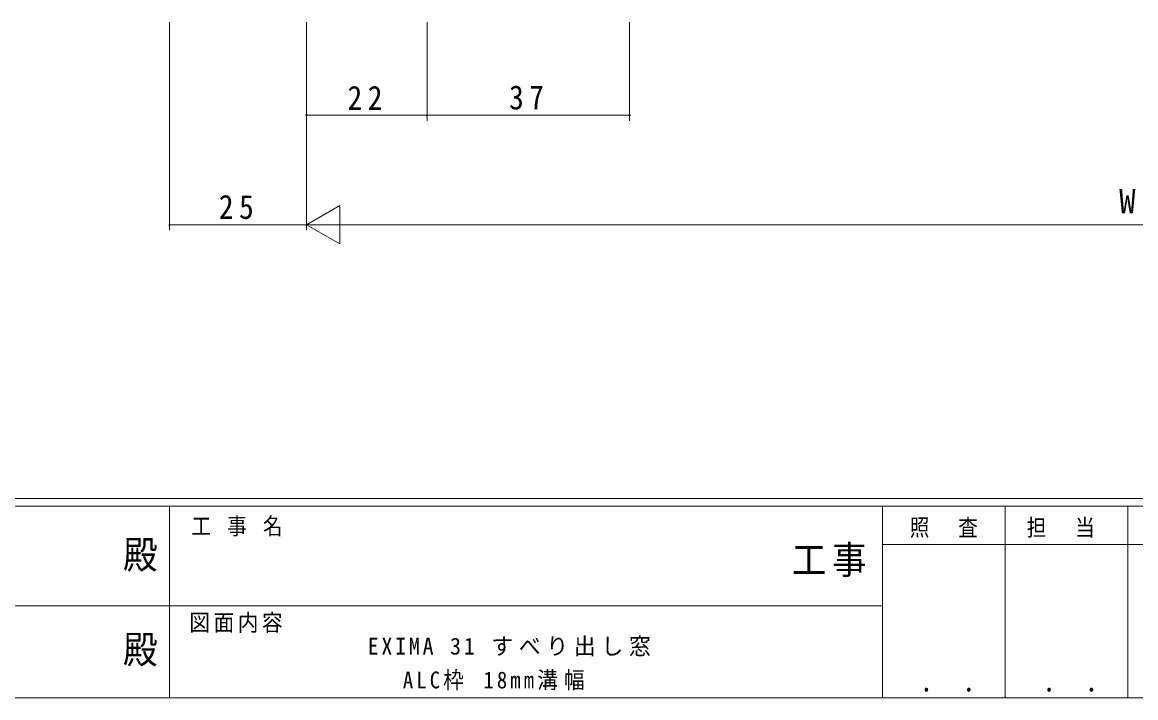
# Model space of a CAD drawing. Units: millimetres on the paper. Extents: x -397 to 397, y -282 to 282.
# Drawn here: x -35.8 to 167.5, y -282.1 to -158.7 of the extents above; entities that cross this region are included whole.
import ezdxf
from ezdxf.enums import TextEntityAlignment as Align

# ---------------------------------------------------------------- set-up
doc = ezdxf.new("R2010")
doc.units = ezdxf.units.MM
doc.layers.add('0-1_YKK_ZWAK', color=7, linetype='Continuous', lineweight=18)
doc.layers.add('0-7_YKK_D', color=6, linetype='Continuous', lineweight=18)
doc.layers.add('0-2_USER1', color=7, linetype='Continuous')
doc.styles.add('ＭＳ ゴシック', font='')
doc.styles.get('ＭＳ ゴシック').set_extended_font_data('MS Gothic')

msp = doc.modelspace()

# ---------------------------------------------------------------- linework, layer by layer
at = {"layer": '0-1_YKK_ZWAK'}
for p, q in [((376.092, -245.7), (-393.908, -245.7)), ((338.292, -247.1), (-393.908, -247.1)), ((-8.908, -247.1), (-8.908, -282.1)), ((121.292, -247.1), (121.292, -282.1)), ((143.692, -247.1), (143.692, -282.1)), ((166.092, -247.1), (166.092, -282.1)), ((189.476, -254.099), (121.292, -254.099)), ((-136.308, -265.299), (-7.508, -265.299)), ((-7.508, -265.299), (121.292, -265.299)), ((-393.908, -282.1), (338.292, -282.1))]:
    msp.add_line(p, q, dxfattribs=at)
at = {"layer": '0-7_YKK_D'}
for p, q in [((-8.88, -158.7), (-8.88, -196.7)), ((16.12, -158.7), (16.12, -176.7)), ((16.12, -158.7), (16.12, -196.7)), ((16.12, -158.7), (16.12, -196.7)), ((38.12, -158.7), (38.12, -176.7)), ((38.12, -158.7), (38.12, -176.7)), ((75.12, -158.7), (75.12, -176.7)), ((16.12, -175.7), (38.12, -175.7)), ((38.12, -175.7), (75.12, -175.7)), ((16.12, -195.7), (22.182, -192.2)), ((22.182, -199.2), (22.182, -192.2)), ((-8.88, -195.7), (16.12, -195.7)), ((16.12, -195.7), (28.244, -195.7)), ((16.12, -195.7), (22.182, -199.2)), ((309.12, -195.7), (23.12, -195.7))]:
    msp.add_line(p, q, dxfattribs=at)
for centre, start, end in [((16.12, -175.7), 0, 180), ((16.12, -175.7), 180, 0), ((38.12, -175.7), 0, 180), ((38.12, -175.7), 0, 180), ((38.12, -175.7), 180, 0), ((38.12, -175.7), 180, 0), ((75.12, -175.7), 0, 180), ((75.12, -175.7), 180, 0), ((-8.88, -195.7), 0, 180), ((-8.88, -195.7), 180, 0)]:
    msp.add_arc(centre, 0.106, start, end, dxfattribs=at)

# ---------------------------------------------------------------- texts
at = {"layer": '0-1_YKK_ZWAK', "style": 'ＭＳ ゴシック', "width": 0.9}
for p in [(-17.39, -260.056), (-17.39, -277.378)]:
    msp.add_text('殿', height=5.132, dxfattribs=at).set_placement(p, align=Align.BOTTOM_LEFT)
at = {"layer": '0-1_YKK_ZWAK', "attachment_point": 7, "style": 'ＭＳ ゴシック'}
for s, insert, char_height in [('\\T1.22;\\W0.85;工\\~事\\~名', (-4.896, -252.633), 3.079), ('\\T1.24;\\W0.85;照\\~\\~査', (126.281, -252.88), 3.079), ('\\T1.24;\\W0.85;担\\~\\~当', (147.646, -252.88), 3.079), ('\\T1.17;\\W0.9;工事', (104.723, -260.056), 5.132), ('\\T1.17;\\W0.9;図面内容', (-5.291, -270.248), 3.079), ('\\T1.24;\\W0.85;\\~．\\~．', (125.747, -281.046), 3.592), ('\\T1.24;\\W0.85;\\~．\\~．', (148.147, -281.046), 3.592)]:
    msp.add_mtext(s, dxfattribs=dict(at, insert=insert, char_height=char_height))
at = {"layer": '0-2_USER1', "char_height": 3.079, "attachment_point": 7, "style": 'ＭＳ ゴシック'}
for s, insert in [('\\T1.26;\\W0.95;EXIMA\\~31\\~すべり出し窓', (27.289, -274.549)), ('\\T1.3;\\W0.9;ALC枠\\~18mm溝幅', (33.709, -280.725))]:
    msp.add_mtext(s, dxfattribs=dict(at, insert=insert))
at = {"layer": '0-7_YKK_D', "color": 7, "style": 'ＭＳ ゴシック'}
msp.add_text('W', height=4.399, dxfattribs=at).set_placement((164.52, -194.9), align=Align.BOTTOM_LEFT)
at = {"layer": '0-7_YKK_D', "color": 7, "char_height": 4.399, "attachment_point": 7, "style": 'ＭＳ ゴシック'}
for s, insert in [('\\T1.37;\\W0.9;22', (23.6, -174.7)), ('\\T1.37;\\W0.9;37', (53.1, -174.7)), ('\\T1.37;\\W0.9;25', (0.1, -194.7))]:
    msp.add_mtext(s, dxfattribs=dict(at, insert=insert))

doc.saveas('drawing.dxf')
